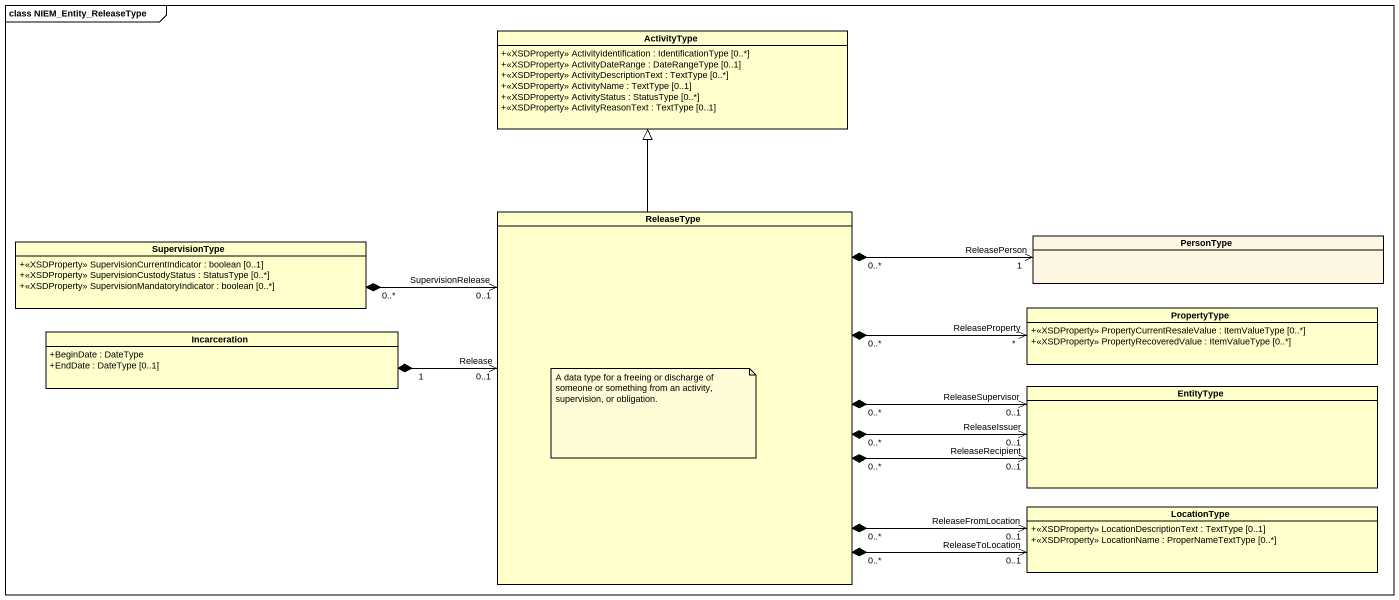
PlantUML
@startuml
mainframe class NIEM_Entity_ReleaseType
hide circle
hide empty members
skinparam classAttributeIconSize 0
class ActivityType #FFFFCC {
  +<<XSDProperty>> ActivityIdentification : IdentificationType [0..*]
  +<<XSDProperty>> ActivityDateRange : DateRangeType [0..1]
  +<<XSDProperty>> ActivityDescriptionText : TextType [0..*]
  +<<XSDProperty>> ActivityName : TextType [0..1]
  +<<XSDProperty>> ActivityStatus : StatusType [0..*]
  +<<XSDProperty>> ActivityReasonText : TextType [0..1]
}
class ReleaseType #FFFFCC
class SupervisionType #FFFFCC {
  +<<XSDProperty>> SupervisionCurrentIndicator : boolean [0..1]
  +<<XSDProperty>> SupervisionCustodyStatus : StatusType [0..*]
  +<<XSDProperty>> SupervisionMandatoryIndicator : boolean [0..*]
}
class PersonType
class Incarceration #FFFFCC {
  +BeginDate : DateType
  +EndDate : DateType [0..1]
}
class PropertyType #FFFFCC {
  +<<XSDProperty>> PropertyCurrentResaleValue : ItemValueType [0..*]
  +<<XSDProperty>> PropertyRecoveredValue : ItemValueType [0..*]
}
class EntityType #FFFFCC
class LocationType #FFFFCC {
  +<<XSDProperty>> LocationDescriptionText : TextType [0..1]
  +<<XSDProperty>> LocationName : ProperNameTextType [0..*]
}
ReleaseType -up-|> ActivityType
ReleaseType "0..*" *-right-> "ReleasePerson\n1" PersonType
ReleaseType "0..*" *-right-> "ReleaseProperty\n*" PropertyType
ReleaseType "0..*" *-right-> "ReleaseIssuer\n0..1" EntityType
ReleaseType "0..*" *-right-> "ReleaseRecipient\n0..1" EntityType
ReleaseType "0..*" *-right-> "ReleaseSupervisor\n0..1" EntityType
ReleaseType "0..*" *-right-> "ReleaseFromLocation\n0..1" LocationType
ReleaseType "0..*" *-right-> "ReleaseToLocation\n0..1" LocationType
SupervisionType "0..*" *-right-> "SupervisionRelease\n0..1" ReleaseType
Incarceration "1" *-right-> "Release\n0..1" ReleaseType
note as N1
  A data type for a freeing or discharge of someone or something from an activity, supervision, or obligation.
end note
@enduml
